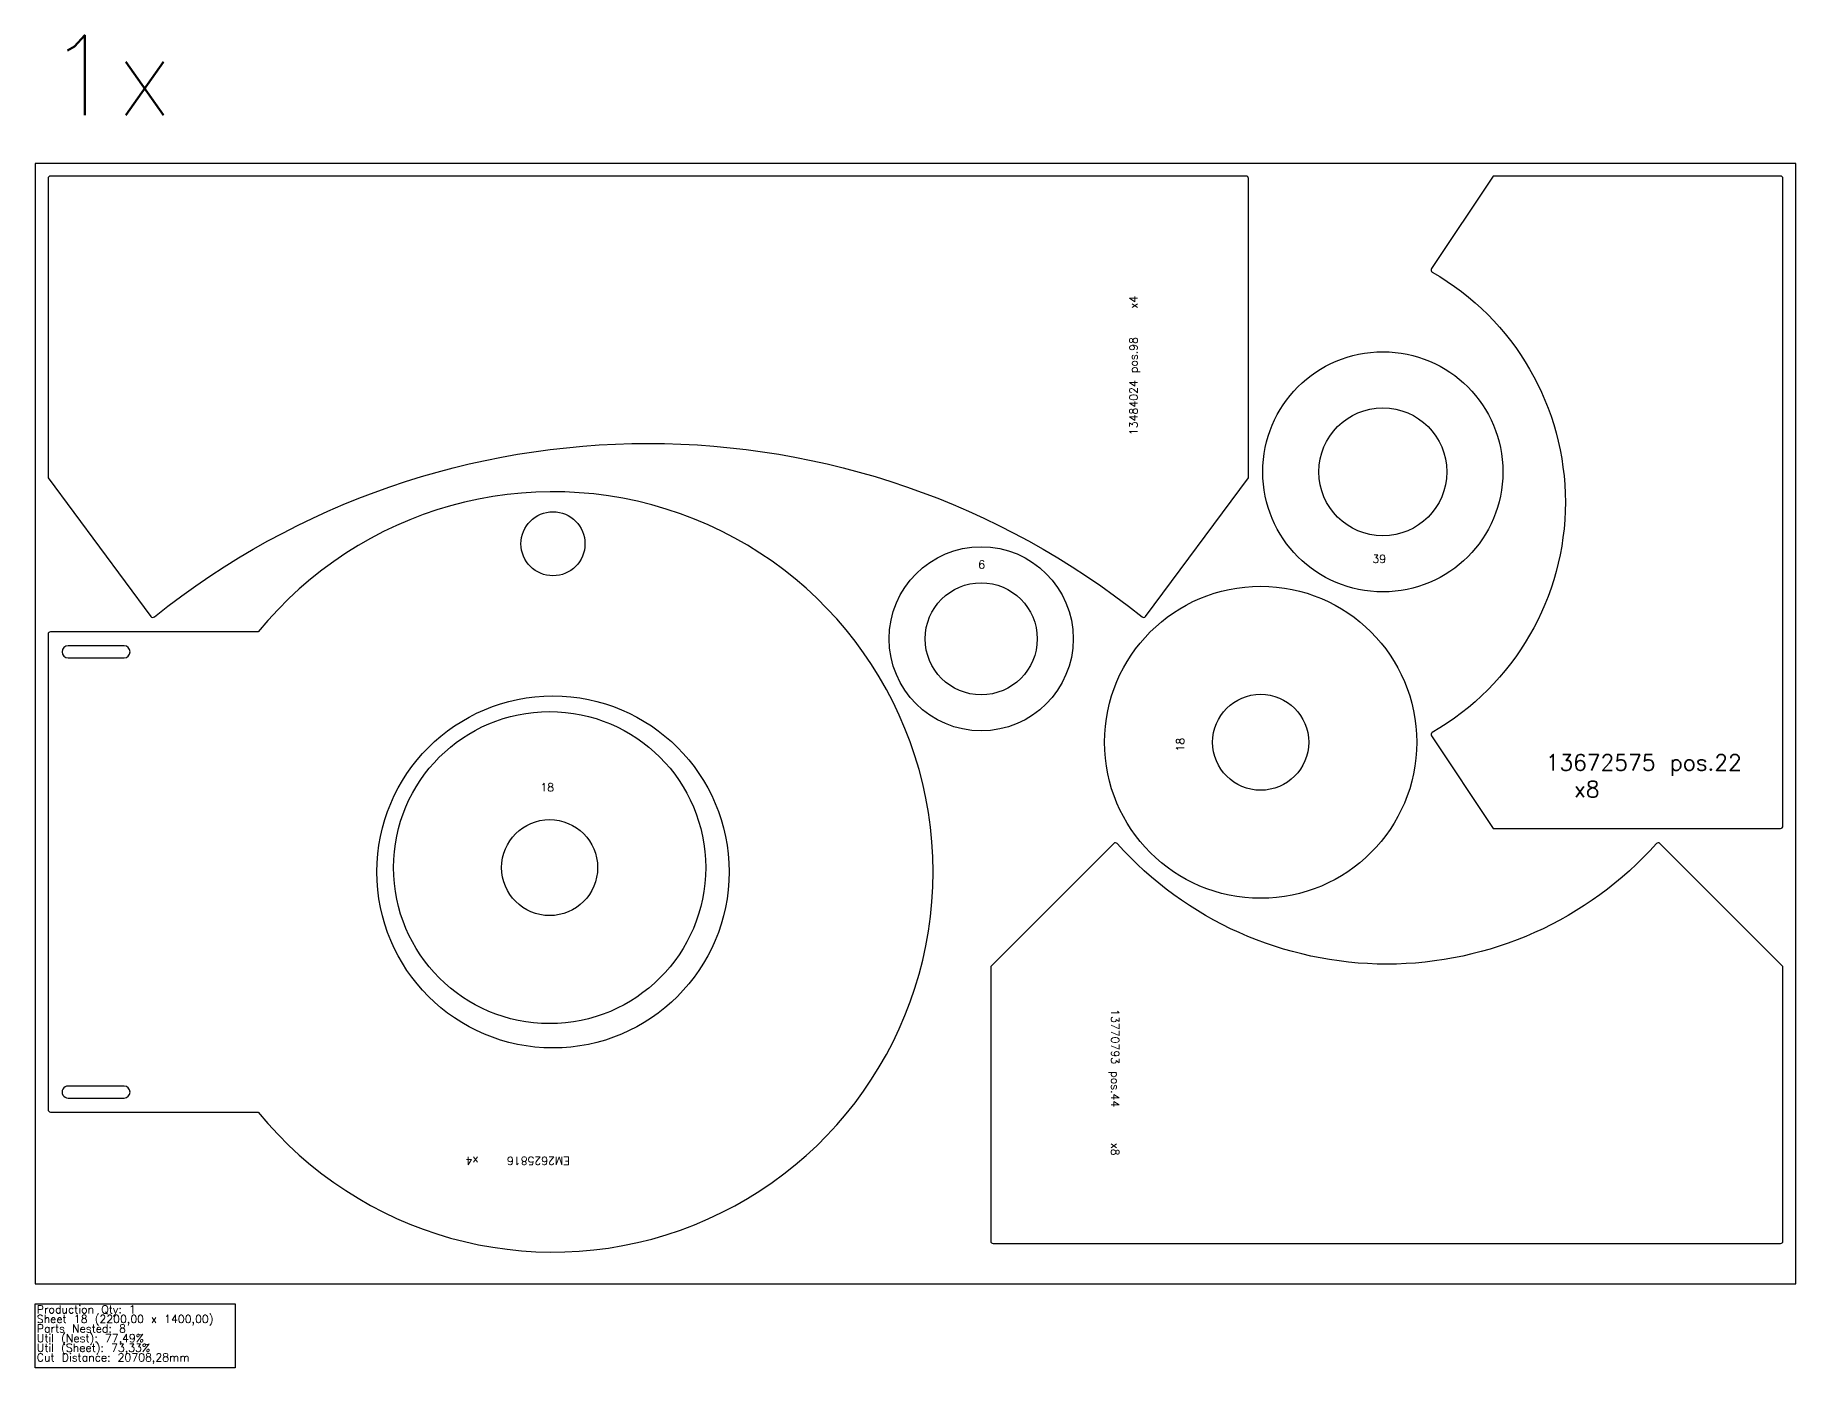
# Model space of a CAD drawing. Header units: millimetres. Extents: x 0 to 68500, y -105 to 2360.
# Drawn here: x 47580 to 49780, y -105 to 1560 of the extents above; entities that cross this region are included whole.
import ezdxf

# ---------------------------------------------------------------- set-up
doc = ezdxf.new("R2010")
doc.units = ezdxf.units.MM
for name, color, linetype in [('--NestedParts--', 7, 'Continuous'), ('sheet', 24, 'Continuous'), ('Stats', 7, 'Continuous'), ('Texto', 7, 'Continuous')]:
    doc.layers.add(name, color=color, linetype=linetype)
doc.styles.get("Standard").update_dxf_attribs({"font": 'txt.shx'})

msp = doc.modelspace()

# ---------------------------------------------------------------- linework, layer by layer
at = {"layer": '--NestedParts--', "color": 7}
for points in [[(49096, 1381, 0.414214), (49093, 1384), (47599, 1384, 0.414214), (47596, 1381), (47596, 1007), (47724.6, 833.9, 0.424945), (47728.9, 833.3, -0.35116), (48963.1, 833.3, 0.424945), (48967.4, 833.9), (49096, 1007)], [(49324.7, 684.5), (49402, 569), (49761, 569, 0.414214), (49764, 572), (49764, 1381, 0.414214), (49761, 1384), (49402, 1384), (49324.7, 1268.5, 0.434137), (49325.7, 1264.2, -0.578139), (49325.7, 688.8, 0.434137)], [(47596, 811.6), (47596, 217.6, 0.414214), (47599, 214.6), (47858.7, 214.6, 2.81091), (47858.7, 814.6), (47599, 814.6, 0.414214)], [(47691, 782.1, 0.999935), (47691, 797.1), (47621, 797.1, 0.999935), (47621, 782.1)], [(48774, 53.3, 0.414214), (48777, 50.3), (49761, 50.3, 0.414214), (49764, 53.3), (49764, 396.3), (49610.2, 550.1, 0.430593), (49605.9, 550, -0.44717), (48932.1, 550, 0.430593), (48927.8, 550.1), (48774, 396.3)], [(47691, 247.1), (47621, 247.1, 1.000002), (47621, 232.1), (47691, 232.1, 0.999996)]]:
    msp.add_lwpolyline(points, format="xyb", close=True, dxfattribs=at)
for centre, radius in [((49264, 1014.5), 150), ((49264, 1014.5), 80), ((48227, 924.6), 40), ((48762.1, 805.9), 115), ((48762.1, 805.9), 70), ((49111.3, 676.6), 195), ((48227, 514.6), 220), ((49111.3, 676.6), 60), ((48222.8, 520), 195), ((48222.8, 520), 60)]:
    msp.add_circle(centre, radius, dxfattribs=at)
at = {"layer": 'sheet', "color": 7}
msp.add_lwpolyline([(47580, 0), (49780, 0), (49780, 1400), (47580, 1400)], close=True, dxfattribs=at)
at = {"layer": 'Stats', "color": 151}
msp.add_lwpolyline([(47580, -25), (47830, -25), (47830, -105), (47580, -105), (47580, -25)], close=True, dxfattribs=at)

# ---------------------------------------------------------------- texts
at = {"insert": (47594.8, 1560.1), "char_height": 100, "attachment_point": 1}
msp.add_mtext_dynamic_manual_height_columns('1x', width=283.974, gutter_width=1, heights=[0], dxfattribs=at)
at = {"layer": 'Stats', "color": 60}
for s, p in [('Sheet 18 (2200,00 x 1400,00)', (47582, -49)), ('Production Qty: 1', (47582, -37)), ('Parts Nested: 8', (47582, -61)), ('Util (Nest): 77,49%', (47582, -73)), ('Cut Distance: 20708,28mm', (47582, -97)), ('Util (Sheet): 73,33%', (47582, -85))]:
    msp.add_text(s, height=10, dxfattribs=at).set_placement(p)
at = {"layer": 'Texto', "color": 3, "char_height": 10, "attachment_point": 1}
for s, insert, width, rotation in [('13484024 pos.98    x4', (48947.5, 1060.4), 373.149, 90), ('18', (49005.9, 665), 25.724, 90), ('13770793 pos.44     x8', (48934.5, 343.1), 335.081, 270), ('EM2625816    x4', (48247.9, 148.5), 278.52, 180)]:
    msp.add_mtext(s, dxfattribs=dict(at, insert=insert, width=width, rotation=rotation))
at = {"layer": 'Texto', "color": 3, "attachment_point": 1}
for s, insert, char_height, width in [('6', (48758.4, 903.7), 10, 25.724), ('39', (49250.9, 910.7), 10, 25.724), ('13672575 pos.22    x8', (49467.5, 661.4), 20, 288.466), ('18', (48211.2, 625.3), 10, 25.724)]:
    msp.add_mtext(s, dxfattribs=dict(at, insert=insert, char_height=char_height, width=width))

doc.saveas('drawing.dxf')
